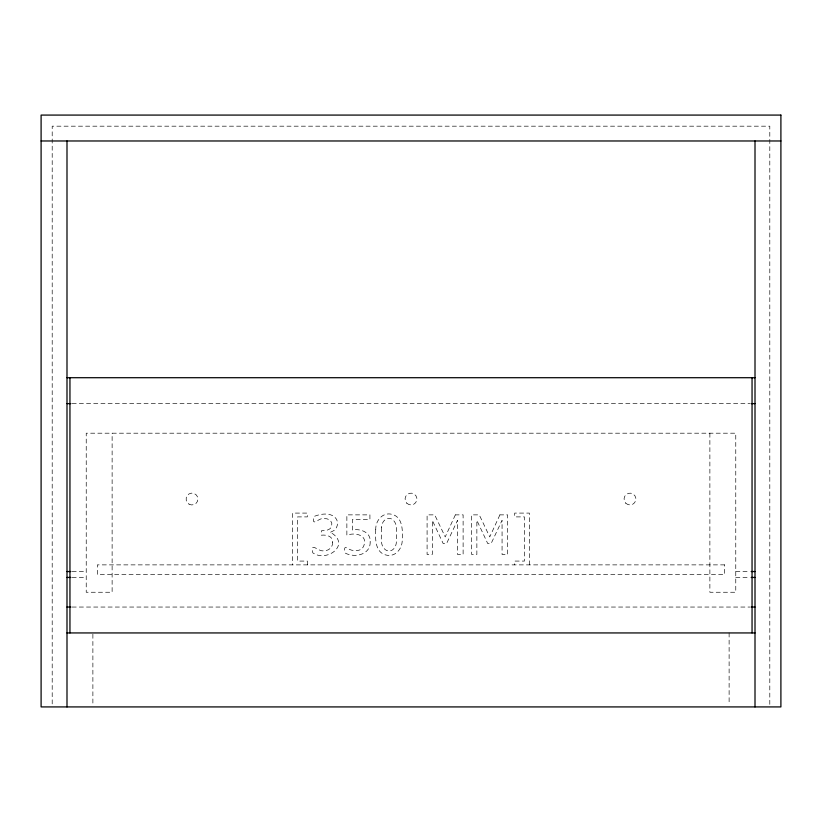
<?xml version="1.0" encoding="UTF-8"?>
<svg xmlns="http://www.w3.org/2000/svg" width="822" height="822" viewBox="0 0 822 822"><rect width="100%" height="100%" fill="white"/><g stroke="black" fill="none" stroke-linecap="round" stroke-linejoin="round"><path stroke-width="0.62" stroke-dasharray="4.11 3.08" d="M72.131 403.602L749.87 403.602M72.12 571.537L86.228 571.537M735.772 571.537L749.88 571.537M72.12 577.455L86.228 577.455M735.772 577.455L749.88 577.455M72.131 607.047L749.87 607.047M769.803 704.351L769.803 126.177L52.197 126.177L52.197 706.92M729.114 632.94L729.114 704.372M709.879 433.194L709.879 592.251L735.772 592.251L735.772 433.194L86.228 433.194L86.228 592.251L112.121 592.251L112.121 433.194M529.368 564.878L529.368 513.092L514.685 513.092L514.685 516.894L524.426 516.894L524.426 561.077L514.685 561.077L514.685 564.878M307.315 564.878L307.315 561.077L297.574 561.077L297.574 516.894L307.315 516.894L307.315 513.092L292.632 513.092L292.632 564.878M92.886 634.214L92.886 704.372M375.746 529.707C375.264 538.554 375.007 552.199 385.744 554.963C395.279 557.676 402.626 548.562 402.215 539.622C402.708 530.786 402.903 517.202 392.217 514.397C382.692 511.674 375.325 520.768 375.746 529.707M381.583 527.745C381.994 534.968 378.747 546.496 386.782 550.617C392.433 552.507 396.461 546.877 396.348 541.749C395.947 534.495 399.194 522.854 391.128 518.723C385.436 516.874 381.429 522.597 381.583 527.745M332.633 542.335C332.961 547.082 328.697 551.079 323.971 550.678C318.659 552.528 309.966 540.742 312.812 552.836C326.242 562.454 349.823 545.746 332.622 533.673C325.954 532.707 333.989 531.629 335.263 529.337C337.637 526.625 338.181 522.607 336.599 519.37C331.811 511.952 320.981 513.575 313.973 516.493C311.219 528.371 319.326 516.699 324.505 518.651C328.471 518.179 332.92 521.384 331.698 525.679A5.446 5.446 0 0 1 329.458 529.091L326.714 530.375L321.402 530.796L321.402 535.214C326.211 534.577 333.249 536.18 332.633 542.335M370.177 541.852C370.66 554.778 354.57 558.23 345.137 553.021C342.887 542.407 348.22 550.473 353.131 550.38C357.303 551.326 362.492 550.082 363.899 545.52C368.05 534.721 354.323 532.163 346.863 535.266L346.863 514.87L369.921 514.87L369.921 519.525L352.309 519.525L352.309 530.056C360.242 528.299 371.02 532.214 370.177 541.852M455.347 514.87L445.216 536.91L434.715 514.87L427.091 514.87L427.091 554.46L432.31 554.46L432.31 520.347L443.181 543.558L446.572 543.558L457.525 520.347L457.525 554.46L463.115 554.46L463.115 514.87L455.347 514.87M499.899 514.87L489.758 536.91L479.257 514.87L471.633 514.87L471.633 554.46L476.863 554.46L476.863 520.347L487.734 543.558L491.114 543.558L502.067 520.347L502.067 554.46L507.657 554.46L507.657 514.87L499.899 514.87M724.675 564.878L97.325 564.878L97.325 574.496L724.675 574.496L724.675 564.878M625.799 503.218A5.918 5.918 0 0 0 635.694 500.567A5.918 5.918 0 0 0 628.45 493.323A5.918 5.918 0 0 0 625.799 503.218M406.818 503.218A5.918 5.918 0 0 0 416.713 500.567A5.918 5.918 0 0 0 409.469 493.323A5.918 5.918 0 0 0 406.818 503.218M189.06 504.163A5.918 5.918 0 0 0 197.938 499.036A5.918 5.918 0 0 0 189.06 493.909A5.918 5.918 0 0 0 189.06 504.163"/><path stroke-width="1.23" d="M41.1 140.973L780.9 140.973M66.993 377.709L755.007 377.709M66.993 403.602L70.846 403.602M751.154 403.602L755.007 403.602M66.993 571.537L70.836 571.537M751.164 571.537L755.007 571.537M66.993 577.455L70.836 577.455M751.164 577.455L755.007 577.455M66.993 607.047L70.846 607.047M751.154 607.047L755.007 607.047M66.993 632.94L755.007 632.94M755.007 140.973L755.007 706.92M752.048 377.709L752.048 632.94M69.952 377.709L69.952 632.94M66.993 140.973L66.993 706.92M780.9 115.08L41.1 115.08L41.1 706.92L780.9 706.92L780.9 115.08"/></g></svg>
